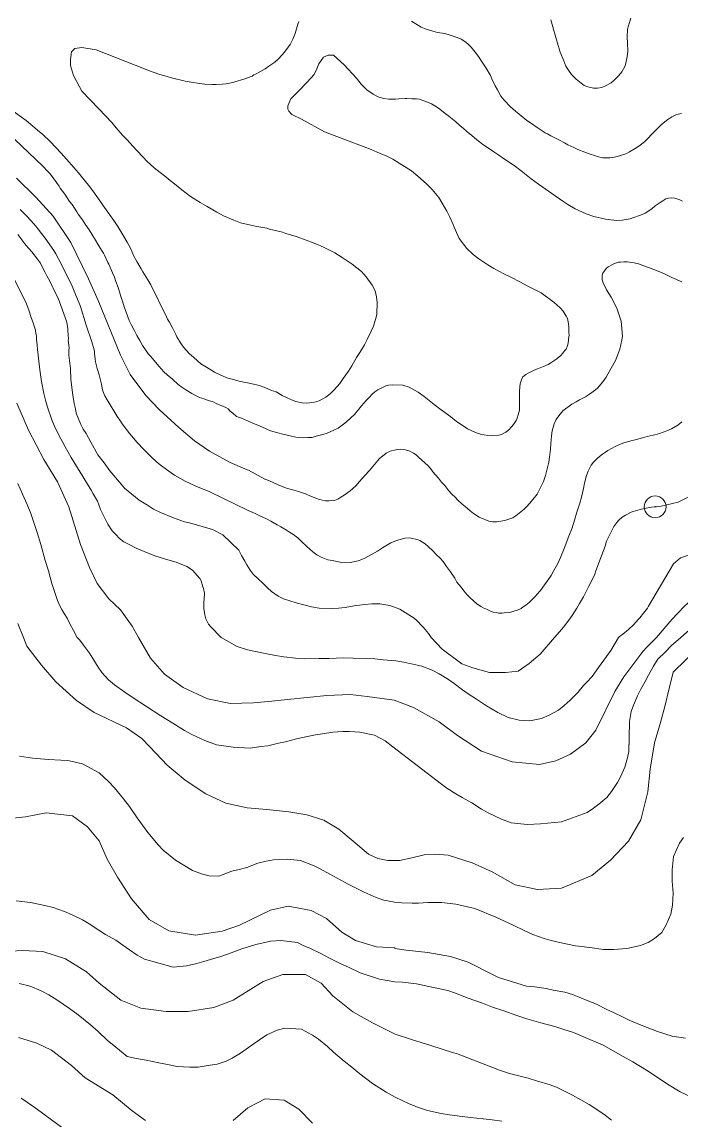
# Model space of a CAD drawing. Header units: metres. Extents: x 548946 to 557077, y 1838800 to 1845419.
# Drawn here: x 553096 to 553519, y 1841690 to 1842395 of the extents above; entities that cross this region are included whole.
import ezdxf

# ---------------------------------------------------------------- set-up
doc = ezdxf.new("R2010")
doc.units = ezdxf.units.M
doc.header["$LTSCALE"] = 28
doc.header["$PDMODE"] = 32
doc.header["$PDSIZE"] = 14
doc.layers.add('1', color=7, linetype='Continuous', lineweight=13)
doc.layers.add('2', color=7, linetype='Continuous', lineweight=13)

msp = doc.modelspace()

# ---------------------------------------------------------------- linework, layer by layer
at = {"layer": '1'}
for p, q in [((553498.1, 1842020.04), (553497.42, 1842018.89)), ((553503.06, 1842000), (553497.24, 1841994.04))]:
    msp.add_line(p, q, dxfattribs=at)
for points in [[(553486.67, 1842397.44), (553485.72, 1842394.77), (553484.61, 1842390.42), (553484.23, 1842385.26), (553484.56, 1842381.6), (553484.75, 1842376.01), (553484.38, 1842372.89), (553483.64, 1842369.61), (553482.95, 1842366.97), (553480.87, 1842363.13), (553479, 1842360.73), (553475.94, 1842357.66), (553473.98, 1842356.01), (553470.75, 1842354.2), (553468.08, 1842353.1), (553465.21, 1842352.62), (553462.66, 1842352.55), (553458.98, 1842353.37), (553456.7, 1842354.23), (553454.72, 1842355.77), (553451.47, 1842358.3), (553448.55, 1842361.26), (553446.66, 1842364.08), (553444.92, 1842366.8), (553443.61, 1842370.09), (553441.38, 1842375.68), (553440.09, 1842379.86), (553438.53, 1842385.16), (553436.53, 1842391.93), (553435.32, 1842396.5)], [(553145.03, 1842339.32), (553134.26, 1842350.56), (553128.93, 1842360.74), (553126.8, 1842367.07), (553126.8, 1842370.93), (553127.51, 1842375.85), (553129.64, 1842377.96), (553134.26, 1842378.66), (553143.48, 1842377.26), (553174.39, 1842364.95), (553175.91, 1842364.4), (553179.93, 1842362.86), (553184.2, 1842361.36), (553188.95, 1842360.16), (553191.76, 1842359.11), (553200.58, 1842357.02), (553204.37, 1842356.35), (553209.7, 1842355.61), (553213.2, 1842355.15), (553217.57, 1842354.94), (553220.37, 1842355.03), (553224.31, 1842355.14), (553226.83, 1842355.46), (553231.21, 1842356.13), (553232.44, 1842356.54), (553238.09, 1842358.27), (553243.58, 1842360.36), (553244.63, 1842361.13), (553245.72, 1842361.65), (553247.05, 1842362.2), (553251.94, 1842364.99), (553254.15, 1842366.67), (553258.04, 1842369.32), (553260.69, 1842371.57), (553264.38, 1842375.74), (553267.98, 1842380.66), (553269.62, 1842383.93), (553271.19, 1842387.7), (553272.87, 1842393.66), (553273.54, 1842395.4)], [(553345.8, 1842395.51), (553352.01, 1842391.82), (553355.25, 1842390.44), (553359.64, 1842389.07), (553362.53, 1842388.41), (553367.35, 1842387.61), (553370.67, 1842386.62), (553375.09, 1842385), (553377.65, 1842383.92), (553380.7, 1842382), (553382.54, 1842380.57), (553384.15, 1842378.86), (553386.72, 1842375.73), (553388.86, 1842372.94), (553390.88, 1842370), (553393.74, 1842365.5), (553396.53, 1842360.62), (553397.42, 1842358.56), (553399.53, 1842353.97), (553400.99, 1842351.47), (553403.15, 1842347.53), (553405.39, 1842344.87), (553409.51, 1842340.53), (553412.55, 1842337.72), (553419.93, 1842331.75), (553422.84, 1842329.94), (553426.63, 1842327.23), (553431.77, 1842323.91), (553433.12, 1842323.31), (553435.32, 1842322.06), (553437.38, 1842320.91), (553440.79, 1842319.17), (553444.06, 1842317.53), (553446.26, 1842316.28), (553450.07, 1842314.45), (553452.66, 1842313.12), (553457.08, 1842311.5), (553459.89, 1842310.45), (553464.02, 1842309.05), (553465.09, 1842308.67), (553468.77, 1842307.86), (553470.56, 1842307.83), (553473.25, 1842307.78), (553475.01, 1842308), (553477.85, 1842308.74), (553479.94, 1842309.38)], [(553331.25, 1842345.55), (553328.13, 1842345.92), (553324.96, 1842346.8), (553323.07, 1842347.59), (553321.16, 1842348.62), (553317.23, 1842351.45), (553315.47, 1842353.28), (553313.56, 1842355.21), (553310.55, 1842358.92), (553302.61, 1842367.6), (553295.7, 1842373.71), (553293.48, 1842373.71), (553292.25, 1842373.71), (553289.29, 1842372.48), (553286.33, 1842368.09), (553285.1, 1842364.92), (553283.37, 1842361.26), (553278.93, 1842356.37), (553273.19, 1842350.55), (553268.3, 1842345.71), (553266.42, 1842341.25), (553266.42, 1842339.2), (553266.99, 1842337.72), (553269.05, 1842335.67), (553275.25, 1842332.7), (553290.09, 1842324.52), (553304.18, 1842319.12), (553315.55, 1842314.85), (553319.97, 1842313.23), (553323.88, 1842311.55), (553330.08, 1842309.01), (553333.91, 1842306.93), (553337.92, 1842304.5), (553345.82, 1842299.49), (553349.82, 1842296.16), (553355.54, 1842291.25), (553359.06, 1842287.61), (553363.41, 1842282.41), (553365.54, 1842278.71), (553368.6, 1842273.61), (553370.19, 1842270.1), (553372.61, 1842265.04), (553373.34, 1842263.35), (553375.54, 1842258), (553376.54, 1842256.09), (553381.31, 1842249.66), (553385.36, 1842245.82), (553389.04, 1842242.96), (553394.75, 1842239.21), (553398.61, 1842236.88), (553405.04, 1842233.48), (553409.24, 1842231.58), (553415.81, 1842228.06), (553420.18, 1842225.79), (553426.61, 1842222.39), (553429.06, 1842221.16), (553435.79, 1842216.38), (553437.48, 1842215.06), (553441.37, 1842211.59), (553443.3, 1842209.41), (553445.22, 1842206.33), (553445.94, 1842204.63), (553446.33, 1842202.51), (553446.63, 1842201.14), (553446.96, 1842199.52), (553446.84, 1842198.49), (553446.92, 1842196.84), (553446.93, 1842195.69), (553447.01, 1842194.04), (553446.89, 1842193), (553446.83, 1842192.57)], [(553278.55, 1842150.36), (553283.51, 1842151.02), (553286.55, 1842151.84), (553290.83, 1842154.23), (553293.53, 1842156.34), (553296.09, 1842158.92), (553299.89, 1842163.05), (553301.98, 1842166.33), (553305.34, 1842170.99), (553307.52, 1842174.37), (553310.52, 1842179.66), (553312.72, 1842182.85), (553315.58, 1842187.74), (553317.28, 1842191.16), (553319.99, 1842196.51), (553321.5, 1842199.91), (553323.13, 1842205.6), (553323.48, 1842207.54), (553323.77, 1842214.98), (553323.44, 1842218.65), (553322.43, 1842222.52), (553320.5, 1842226.1), (553316.83, 1842231.57), (553313.7, 1842234.91), (553307.85, 1842239.56), (553301.27, 1842243.94), (553296.57, 1842246.82), (553289.31, 1842250.54), (553284.32, 1842252.63), (553276.56, 1842255.73), (553271.8, 1842257.47), (553265.12, 1842259.36), (553263.04, 1842260.17), (553254.74, 1842262.16), (553252.88, 1842262.62), (553246.48, 1842263.78), (553242.58, 1842264.67), (553236.05, 1842266.1), (553231.67, 1842267.88), (553225.18, 1842270.65), (553220.84, 1842272.91), (553214.72, 1842276.58), (553210.25, 1842279.11), (553204.01, 1842283.04), (553198.28, 1842287.42), (553194.73, 1842290.24), (553189.72, 1842294.23), (553188.05, 1842295.56), (553181.78, 1842300.54), (553180.32, 1842301.7), (553176.07, 1842305.58), (553173.37, 1842308.41), (553169.48, 1842312.52), (553166.97, 1842315.37), (553163.19, 1842319.4), (553160.37, 1842322.5), (553156.22, 1842327.15), (553153.36, 1842330.62), (553145.03, 1842339.32)], [(553519.76, 1842280.02), (553518.12, 1842280.84), (553514.92, 1842281.97), (553513.09, 1842282.25), (553510.83, 1842281.97), (553509.1, 1842281.49), (553507.22, 1842280.24), (553505.55, 1842279.26), (553502.39, 1842276.95), (553500.07, 1842275.13), (553495.93, 1842272.44), (553492.79, 1842271.02), (553488.03, 1842269.28), (553486.19, 1842268.67), (553481.05, 1842267.89), (553477.5, 1842267.71), (553472.2, 1842268.19), (553470.38, 1842268.47), (553462.88, 1842270.22), (553458.07, 1842271.91), (553451.03, 1842275.12), (553446.21, 1842277.96), (553443.69, 1842279.69), (553437.99, 1842283.44), (553427.47, 1842290.94), (553422.69, 1842294.43), (553416.19, 1842299.49), (553411.66, 1842303), (553405.53, 1842307.09), (553402.02, 1842309.59), (553398.69, 1842311.72), (553397.17, 1842312.68), (553391.71, 1842316.47), (553389.45, 1842318.23), (553386.48, 1842320.54), (553384.32, 1842322.44), (553382.91, 1842323.54), (553381.35, 1842324.75), (553378.92, 1842326.87), (553377.08, 1842328.3), (553374.04, 1842331.11), (553373.02, 1842332.13), (553369.77, 1842334.66), (553367.5, 1842336.42), (553364.11, 1842339.06), (553361.88, 1842340.57), (553358.58, 1842342.46), (553356.12, 1842343.68), (553353.06, 1842344.7), (553350.92, 1842345.46), (553349.1, 1842345.74), (553346.16, 1842345.75), (553342.94, 1842345.99), (553341.79, 1842345.97), (553337.74, 1842345.72), (553335.58, 1842345.58), (553333.43, 1842345.44), (553331.25, 1842345.55)], [(553088.69, 1842338.93), (553098.53, 1842331.73), (553107.08, 1842324.63), (553108.95, 1842322.95), (553114.03, 1842318.09), (553120.82, 1842310.77), (553126.13, 1842305.05), (553127.5, 1842303.31), (553132.1, 1842298.14), (553134.52, 1842295.12), (553138.56, 1842290.39), (553141.19, 1842286.76), (553146.33, 1842279.36), (553147.59, 1842277.47), (553152.04, 1842271.52), (553154.69, 1842267.64), (553157.21, 1842263.86), (553161.08, 1842257.45), (553163.2, 1842253.76), (553165.35, 1842249.82), (553167.52, 1842244.72), (553169.47, 1842241.39), (553172.26, 1842236.51), (553173.37, 1842234.73), (553176.58, 1842229.51), (553178.46, 1842226.42), (553188.63, 1842205.78), (553189.1, 1842204.22), (553190.46, 1842202.29), (553192.62, 1842198.36), (553194.59, 1842194.4), (553195.22, 1842193.05), (553197.57, 1842189.14), (553199.51, 1842186.23), (553203.09, 1842182.37), (553206.06, 1842179.67), (553210.59, 1842175.72), (553214.16, 1842173.57), (553219.28, 1842170.35), (553222.6, 1842168.74), (553227.21, 1842166.61), (553230.63, 1842165.77), (553235.82, 1842164.37), (553239.41, 1842163.73), (553242.73, 1842162.97), (553248.09, 1842161.78), (553251.65, 1842160.48), (553255.95, 1842158.6), (553258.92, 1842157.61), (553262.7, 1842155.28), (553265.2, 1842154.15), (553268.89, 1842152.58), (553271.48, 1842151.54), (553275.67, 1842150.6), (553278.55, 1842150.36)], [(553479.94, 1842309.38), (553483.51, 1842310.47), (553485.79, 1842311.65), (553489.48, 1842313.77), (553491.7, 1842315.45), (553495.44, 1842318.22), (553497.7, 1842320.55), (553499.96, 1842322.87), (553502.11, 1842325.06), (553506.31, 1842329.29), (553510.38, 1842332.48), (553512.99, 1842334.08), (553515.99, 1842335.61), (553519.09, 1842336.38)], [(553144.47, 1842252.44), (553143, 1842254.93), (553140.6, 1842258.85), (553138.85, 1842261.57), (553136.34, 1842265.34), (553134.59, 1842268.06), (553131.83, 1842271.8), (553131.02, 1842273.1), (553127.88, 1842277.81), (553126.34, 1842279.92), (553124.77, 1842282.28), (553123.34, 1842284.52), (553120.29, 1842288.48), (553119.63, 1842289.68), (553116.23, 1842294.36), (553113.78, 1842297.63), (553112.47, 1842298.87), (553108.92, 1842302.77), (553091.21, 1842319.6)], [(553092.25, 1842294.8), (553104.73, 1842282.71), (553115.82, 1842270.34), (553127.02, 1842253.45), (553138.54, 1842230.25), (553144.62, 1842216.29), (553159.01, 1842181.23), (553165.18, 1842168.83), (553175.36, 1842155.33), (553183.86, 1842146.43), (553196.54, 1842134.88), (553206.58, 1842126.16), (553216.24, 1842119.59), (553229.49, 1842112.25), (553240.24, 1842107.62), (553241.26, 1842107.34), (553251.71, 1842101.65), (553254.24, 1842100.82), (553257.91, 1842099.1), (553260.22, 1842097.99), (553263.85, 1842096.53), (553266.27, 1842095.55), (553270.23, 1842094.52), (553273.26, 1842093.75), (553277.68, 1842092.13), (553280.52, 1842090.83), (553284.4, 1842089.4), (553286.68, 1842088.53), (553290.61, 1842087.75), (553292.91, 1842087.78), (553296.46, 1842087.97), (553298.52, 1842088.87), (553300.54, 1842090.01), (553302.68, 1842091.3), (553306.42, 1842094.07), (553310.1, 1842097.34), (553312.44, 1842100.06), (553316.13, 1842104.22), (553318.72, 1842106.98), (553320.92, 1842109.8), (553324.15, 1842113.66), (553325.17, 1842114.68), (553329.57, 1842118.29), (553332.21, 1842119.65), (553335.8, 1842120.48), (553336.81, 1842120.6), (553338.57, 1842120.83), (553340.9, 1842120.61), (553342.72, 1842120.32), (553344.86, 1842119.57), (553347.2, 1842118.2), (553348.87, 1842117.13), (553350.59, 1842115.56), (553354.19, 1842112.31), (553356.66, 1842109.94), (553358.63, 1842107.5), (553359.54, 1842106.34), (553363.12, 1842102.19), (553365.09, 1842099.76), (553367.16, 1842097.46), (553369.76, 1842094.08), (553371.52, 1842092.26), (553373.99, 1842089.89), (553375.46, 1842088.29), (553378.21, 1842085.69), (553380.34, 1842084.04), (553383.48, 1842081.37), (553385.74, 1842079.61), (553389.36, 1842077.26), (553395.55, 1842074.71), (553398.05, 1842074.13), (553400.6, 1842074.19), (553405.85, 1842075.11), (553407.07, 1842075.52), (553410.86, 1842076.88), (553412.89, 1842078.03), (553416.01, 1842080.59), (553418.09, 1842082.39), (553420.02, 1842084.29), (553422.94, 1842087.46), (553426.46, 1842091.99), (553428.13, 1842095.01), (553430.69, 1842100.05), (553431.86, 1842103.9), (553433.25, 1842109.18), (553433.98, 1842112.47), (553434.47, 1842115.72), (553435.1, 1842120.91), (553435.3, 1842124.38), (553435.82, 1842129.43), (553436.2, 1842132.54)], [(553263.75, 1842024.88), (553260.23, 1842026.48), (553256.02, 1842029.53), (553253.44, 1842031.76), (553250.09, 1842035.04), (553247.62, 1842037.42), (553244.28, 1842040.7), (553242.31, 1842043.14), (553240.08, 1842046.69), (553238.76, 1842049.08), (553236.78, 1842052.66), (553234.94, 1842056.13), (553224.77, 1842065.94), (553217.97, 1842069.21), (553203.24, 1842073.62), (553200.11, 1842074.28), (553192.97, 1842076.76), (553184.71, 1842080.14), (553180.13, 1842082.41), (553176.27, 1842085.02), (553171.08, 1842088.23), (553161.57, 1842095.78), (553158.33, 1842099.73), (553152.17, 1842106.9), (553148.53, 1842112.08), (553144.38, 1842117.19), (553139.9, 1842125.32), (553136.98, 1842130.83), (553135.13, 1842133.67), (553133.5, 1842136.78), (553130.64, 1842144.08), (553130.07, 1842146.81), (553129.17, 1842150.26), (553128.31, 1842155.5), (553127.16, 1842165.53), (553126.86, 1842172.61), (553125.89, 1842181.14), (553125.76, 1842184.43), (553126.09, 1842185.99), (553125.3, 1842190.73), (553125.68, 1842191.79), (553125.11, 1842196.8), (553125.22, 1842198.09), (553124.48, 1842202.32), (553120.71, 1842213.07), (553118.91, 1842217.69), (553117.62, 1842220.09), (553113.58, 1842228.77), (553111.67, 1842232.11), (553110.66, 1842234.28), (553109.03, 1842237.4), (553107.68, 1842240.29), (553105.61, 1842242.85), (553102.03, 1842247.52), (553098.22, 1842251.91), (553093.13, 1842258.7)], [(553413.01, 1842139.21), (553411.29, 1842136.7), (553410.08, 1842135.14), (553408.03, 1842133.1), (553406.4, 1842131.87), (553403.65, 1842130.38), (553401.81, 1842129.77), (553397.9, 1842129.4), (553394.93, 1842129.67), (553390.1, 1842130.47), (553386.9, 1842131.6), (553381.74, 1842134.02), (553380.22, 1842134.98), (553374.65, 1842138.62), (553371.08, 1842141.62), (553364.89, 1842146.21), (553360.39, 1842149.48), (553354, 1842154.68), (553350.07, 1842157.51), (553344.42, 1842160.76), (553340.32, 1842161.91), (553333.52, 1842162.2), (553331, 1842161.89), (553329.38, 1842161.56), (553324.21, 1842159), (553322.33, 1842157.74), (553320.62, 1842156.12), (553318.71, 1842153.97), (553316.78, 1842152.06), (553313.75, 1842148.75), (553312.1, 1842146.63), (553309.21, 1842143.2), (553307.17, 1842141.16), (553304.18, 1842138.48), (553302.22, 1842136.83), (553298.7, 1842134.35), (553296.06, 1842133), (553291.69, 1842131.17), (553288.99, 1842130.32), (553284.66, 1842129.14), (553282.07, 1842128.44), (553279.27, 1842128.34), (553276.37, 1842128.1), (553271.57, 1842128.65), (553268.04, 1842129.36), (553263.18, 1842130.41), (553260, 1842131.29), (553255.23, 1842132.74), (553250.1, 1842134.9), (553247.12, 1842136.32), (553245.51, 1842136.88), (553240.64, 1842139.08), (553236.73, 1842140.76), (553233.52, 1842141.89), (553231.08, 1842144.01), (553229.39, 1842145.33), (553228.19, 1842146.72), (553226.56, 1842147.53), (553224, 1842148.62), (553223.04, 1842149.14), (553220.47, 1842150.22), (553218.98, 1842150.93), (553217.77, 1842151.41), (553216.06, 1842151.84), (553214.17, 1842152.62), (553212.71, 1842153.08), (553209.65, 1842154.1), (553208.55, 1842154.73), (553204.74, 1842156.55), (553200.99, 1842159.02), (553198.36, 1842160.6), (553195.96, 1842162.47), (553192.36, 1842165.73), (553188.93, 1842168.62), (553186.78, 1842170.52), (553183.79, 1842173.97), (553182.59, 1842175.36), (553178.38, 1842180.45), (553177.04, 1842181.94), (553173.16, 1842187.46), (553171.35, 1842190.68), (553169.44, 1842193.76), (553167.91, 1842196.76), (553165.87, 1842200.85), (553164.66, 1842203.38), (553162.71, 1842208.75), (553162.19, 1842209.83), (553161.37, 1842212.29), (553160.28, 1842215.85), (553159.47, 1842218.3), (553158.38, 1842221.87), (553157.53, 1842224.57), (553156.02, 1842228.47), (553155.17, 1842231.17), (553153.93, 1842233.96), (553151.45, 1842239.52), (553150.93, 1842240.6), (553148.79, 1842245.44), (553148.13, 1842246.64), (553146.73, 1842248.63), (553144.47, 1842252.44)], [(553472.98, 1842170.9), (553474.06, 1842172.78), (553476.87, 1842177.86), (553478.87, 1842183.34), (553479.55, 1842185.09), (553480.97, 1842191.01), (553481.3, 1842193.48), (553480.5, 1842202.96), (553477.98, 1842210.81), (553476.25, 1842214.43), (553474.1, 1842218.37), (553471.07, 1842223.23), (553468.99, 1842227.56), (553468.35, 1842229.65), (553468.36, 1842232.59), (553468.6, 1842233.77), (553470.91, 1842236.74), (553472.04, 1842237.91), (553474.57, 1842239.12), (553476.23, 1842240.09), (553478.68, 1842240.91), (553480.08, 1842240.96), (553482.09, 1842241.21), (553484.28, 1842241.1), (553485.71, 1842240.9), (553488.82, 1842240.52), (553491.6, 1842239.72), (553494.28, 1842238.78), (553498.69, 1842237.16), (553501.5, 1842236.11), (553506.35, 1842234.16), (553509.58, 1842232.78), (553512.99, 1842231.03), (553519.47, 1842228.27)], [(553098.63, 1842214.17), (553096.05, 1842219.56), (553090.78, 1842230.06)], [(553223.7, 1842000), (553216.87, 1842006.94), (553215.61, 1842008.46), (553213.78, 1842011.98), (553213.07, 1842014.57), (553212.57, 1842018.6), (553212.6, 1842022.43), (553212.68, 1842024.87), (553212.88, 1842028.34), (553212.25, 1842031.33), (553211.84, 1842032.55), (553210.72, 1842036.37), (553209.89, 1842037.93), (553205.28, 1842043.1), (553201.53, 1842045.56), (553194.8, 1842048.3), (553189.49, 1842049.93), (553181.79, 1842052.29), (553176.84, 1842054.09), (553169.15, 1842057.34), (553164.64, 1842059.72), (553161.23, 1842061.46), (553158.29, 1842063.52), (553155.93, 1842066.03), (553153.72, 1842068.44), (553150.89, 1842072.68), (553149.36, 1842075.68), (553147.46, 1842079.66), (553146.25, 1842082.19), (553144.91, 1842085.72), (553144.19, 1842087.42), (553141.43, 1842092.21), (553140.21, 1842094.52), (553134.83, 1842103.4), (553127.28, 1842115.62), (553123.41, 1842122.3), (553119.23, 1842130.19), (553116.67, 1842135.55), (553114.97, 1842139.68), (553112.12, 1842147.84), (553110.83, 1842152.35), (553109.77, 1842156.56), (553108.37, 1842164.2), (553107.23, 1842171.7), (553106.36, 1842179.33), (553105.63, 1842184.94), (553105.44, 1842187.82), (553105, 1842191.46), (553105.07, 1842193.58), (553104.73, 1842195.18), (553104.49, 1842197.15), (553103.71, 1842199.21), (553102.84, 1842202.06), (553101.86, 1842204.7), (553100.12, 1842210.09), (553098.63, 1842214.17)], [(553446.83, 1842192.57), (553446.68, 1842191.57), (553446.7, 1842190.42), (553446.23, 1842188.07), (553445.74, 1842186.86), (553445.06, 1842185.11), (553444.29, 1842184.12), (553442.86, 1842182.28), (553441.62, 1842180.98), (553439.44, 1842179.04), (553437.77, 1842178.07), (553435.2, 1842176.21), (553433.53, 1842175.24), (553430.5, 1842173.97), (553428.44, 1842173.07), (553426.13, 1842172.14), (553423.82, 1842171.21), (553420.82, 1842169.69), (553419.15, 1842168.71), (553417.3, 1842167.2), (553416.51, 1842165.32), (553415.68, 1842162.79), (553415.4, 1842160.96), (553415.24, 1842158.14), (553415.26, 1842154.95), (553415.27, 1842151.76), (553415.23, 1842149.07), (553415.1, 1842145.99), (553414.79, 1842144.42), (553414.33, 1842142.95), (553413.72, 1842140.71), (553413.01, 1842139.21)], [(553436.2, 1842132.54), (553437.42, 1842137.03), (553438.72, 1842139.88), (553440.34, 1842142.25), (553443.01, 1842145.4), (553448.72, 1842149.81), (553451.47, 1842151.31), (553453.75, 1842152.49), (553457.47, 1842154.36), (553460.19, 1842156.1), (553464.04, 1842159.01), (553465.2, 1842159.92), (553468.64, 1842164.06), (553470.81, 1842167.14), (553472.98, 1842170.9)], [(553092.38, 1842150.41), (553099.89, 1842132.98), (553109.75, 1842114.13), (553118.45, 1842099.94), (553125.93, 1842083.93), (553133.41, 1842059.76), (553139.07, 1842044.98), (553144.1, 1842034.66), (553151.41, 1842024.85), (553158.94, 1842017.65), (553166.45, 1842007.22), (553170.64, 1842000)], [(553131.16, 1842000), (553128.77, 1842004.41), (553126.49, 1842008.84), (553124.73, 1842012.35), (553122.87, 1842015.3), (553121.42, 1842017.85), (553120.1, 1842020.38), (553118.66, 1842023.65), (553114.99, 1842034.59), (553112.75, 1842042.67), (553110.73, 1842049.46), (553107.89, 1842059.72), (553105.52, 1842067.48), (553103.01, 1842075.15), (553101.41, 1842079.56), (553099, 1842085.41), (553096.13, 1842092.03), (553093.08, 1842098.74)], [(553525.18, 1842090.96), (553517.03, 1842086.92), (553506.08, 1842084.34), (553503.06, 1842083.96), (553502.27, 1842083.86)], [(553502.27, 1842083.86), (553500.04, 1842083.58), (553495.41, 1842082.87), (553492.56, 1842082.13), (553488.24, 1842080.95), (553486.91, 1842080.4), (553483.18, 1842078.53), (553481.19, 1842077.13), (553478.86, 1842075.31)], [(553478.86, 1842075.31), (553477.65, 1842073.75), (553475.67, 1842071.21), (553474.45, 1842068.76), (553472.51, 1842064.81), (553471.1, 1842061.82), (553470.11, 1842058.51), (553467.93, 1842052.49), (553464.17, 1842042.7), (553463.53, 1842040.7), (553461.22, 1842035.69), (553459.78, 1842032.95), (553457.62, 1842028.72), (553456.18, 1842025.99), (553453.77, 1842021.73), (553451.97, 1842018.82), (553448.98, 1842014.11), (553446.81, 1842011.03), (553443.41, 1842006.64), (553440.84, 1842003.64), (553437.7, 1842000)], [(553523.65, 1842052.89), (553518.61, 1842051.21), (553514.13, 1842047.29), (553498.1, 1842020.04)], [(553358.54, 1842000), (553356.7, 1842002.55), (553353.54, 1842006.37), (553352.66, 1842007.28), (553349.28, 1842010.82), (553347.55, 1842012.39), (553338.26, 1842018.25), (553335.98, 1842019.11), (553331.85, 1842020.51), (553325.6, 1842021.51), (553320.47, 1842021.64), (553315.8, 1842021.18), (553309.02, 1842020.33), (553303.15, 1842019.21), (553298.99, 1842018.82), (553294.43, 1842018.5), (553286.48, 1842018.79), (553281.65, 1842019.59), (553271.88, 1842022.19), (553267.63, 1842023.45), (553263.75, 1842024.88)], [(553503.06, 1842000), (553512.91, 1842011.63), (553520.82, 1842019.91), (553526.1, 1842024.69), (553530.5, 1842026.43), (553540.61, 1842026.43), (553557.81, 1842021.52), (553584.58, 1842013.81), (553595.57, 1842010.33), (553632.49, 1842000)], [(553497.42, 1842018.89), (553494.78, 1842015.5), (553492.47, 1842012.53), (553491.56, 1842011.65), (553488.31, 1842008.05), (553485.1, 1842005.09), (553481.5, 1842002.22), (553479.18, 1842000.39), (553478.69, 1842000)], [(553518.75, 1842000), (553526.1, 1842006.41), (553533.58, 1842012.94), (553537.53, 1842013.38), (553550.28, 1842010.33), (553575.35, 1842002.93), (553584.85, 1842000)], [(553502.57, 1841983.83), (553501.15, 1841981.64), (553498.03, 1841975.71), (553495.86, 1841971.83), (553492.94, 1841966.43), (553490.91, 1841962.44), (553488.3, 1841956.56), (553486.93, 1841952.51), (553485.81, 1841946.14), (553485.54, 1841935.58), (553485.34, 1841926.84), (553484.62, 1841922.73), (553482.81, 1841916.68), (553480.32, 1841910.94), (553478.04, 1841906.92), (553474.26, 1841901.04), (553471.29, 1841897.33), (553466.17, 1841893), (553462.8, 1841890.54), (553458.57, 1841887.61), (553442.06, 1841881.63), (553428.67, 1841880.41), (553420.28, 1841879.88), (553409.74, 1841881.06), (553403.64, 1841883.38), (553395.53, 1841887.3), (553390.82, 1841889.9), (553384.54, 1841893.76), (553378.44, 1841897.25), (553374.27, 1841899.65), (553368.54, 1841903.31), (553365.14, 1841905.8), (553333.82, 1841929.77), (553328.9, 1841933.6), (553322.18, 1841937.2), (553312.65, 1841939.28), (553305.8, 1841939.73), (553301.76, 1841939.62), (553295.41, 1841939.22), (553288.75, 1841938.13), (553284.12, 1841937.55), (553276.87, 1841935.99), (553272.05, 1841934.86), (553264.97, 1841932.94), (553260.37, 1841932.1), (553253.52, 1841930.46), (553249.15, 1841929.92), (553242.21, 1841929.05), (553231.43, 1841929.53), (553220.64, 1841931.19), (553213.14, 1841933.78), (553204.81, 1841937.7), (553200.16, 1841940.39), (553192.54, 1841944.93), (553184.89, 1841949.72), (553175.64, 1841955.75), (553166.4, 1841961.78), (553161.83, 1841964.87), (553155.24, 1841969.53), (553151.3, 1841972.83), (553147.06, 1841977.53), (553144.66, 1841981.01), (553141.24, 1841986.47), (553139.1, 1841989.99), (553135.34, 1841995), (553132.83, 1841998.35), (553131.16, 1842000)], [(553497.24, 1841994.04), (553494.35, 1841991.09), (553482.19, 1841974.84), (553476.48, 1841965.37), (553464.26, 1841940.57), (553457.76, 1841932.45), (553448.01, 1841925.02), (553438.61, 1841920.81), (553427.94, 1841918.56), (553410.49, 1841920.15), (553390.69, 1841927.11), (553375.48, 1841937.06), (553363.57, 1841945.95), (553347.05, 1841955.04), (553334.73, 1841959.73), (553317.32, 1841962.06), (553306.43, 1841963.31), (553291.47, 1841962.69), (553266.22, 1841960.27), (553256.13, 1841959.02), (553244.33, 1841957.97), (553229.6, 1841957.63), (553214.76, 1841960.64), (553199.32, 1841967.86), (553187.35, 1841976.51), (553178.31, 1841986.77), (553170.64, 1842000)], [(553478.69, 1842000), (553473.79, 1841991.6), (553471.03, 1841987.72), (553465.97, 1841980.77), (553461.9, 1841974.96), (553458.2, 1841971.05), (553456.33, 1841969.21), (553452.58, 1841964.74), (553447.63, 1841959.73), (553443.76, 1841956.43), (553440.22, 1841953.38), (553434.22, 1841950.15), (553429.38, 1841948.1), (553421.87, 1841946.51), (553415.02, 1841946.97), (553407.9, 1841948.56), (553401.21, 1841951.9), (553394.03, 1841956.1), (553387.61, 1841960.4), (553382.21, 1841963.9), (553378.62, 1841966.46), (553373.3, 1841970.37), (553369.57, 1841973.04), (553363.62, 1841976.74), (553359.15, 1841979.05), (553352.56, 1841981.63), (553340.87, 1841984.22), (553335.68, 1841985), (553327.63, 1841985.7), (553322.21, 1841986.2), (553316.68, 1841986.55), (553308.28, 1841986.81), (553302.27, 1841986.84), (553292.77, 1841986.57), (553286.5, 1841986.57), (553277.14, 1841986.19), (553271.46, 1841986.65), (553263.78, 1841987.52), (553258.44, 1841988.43), (553250.8, 1841989.95), (553240.6, 1841992.03), (553233.92, 1841994.12), (553223.7, 1842000)], [(553358.54, 1842000), (553365.6, 1841992.41), (553378.19, 1841983.06), (553385.14, 1841980.47), (553395.82, 1841977.45), (553406.28, 1841977.45), (553414.36, 1841978.39), (553421.39, 1841983.21), (553428.37, 1841989.34), (553437.7, 1842000)], [(553518.75, 1842000), (553512.58, 1841994.55), (553508.7, 1841990.58), (553504.04, 1841986.1), (553502.57, 1841983.83)], [(553094.18, 1841923.89), (553102.59, 1841922.46), (553112.74, 1841921.77), (553120.76, 1841921.33), (553125.23, 1841921.11), (553134.51, 1841919), (553145.3, 1841913.16), (553151.21, 1841907.63), (553155.13, 1841903.42), (553160.84, 1841896.42), (553164.71, 1841891.55), (553169.79, 1841884.34), (553176.59, 1841874.87), (553183.09, 1841866.8), (553186.37, 1841863.55), (553194.36, 1841857.1), (553205.24, 1841850.49), (553211.69, 1841848.03), (553215.85, 1841847.11), (553222.05, 1841846.71), (553230.44, 1841850), (553235.26, 1841851.05), (553240.06, 1841852.36), (553247.17, 1841855.09), (553252.49, 1841856.46), (553257.34, 1841857.25), (553265.99, 1841857.81), (553274.67, 1841856.95), (553283.38, 1841853.49), (553287.11, 1841851.43), (553293.33, 1841848.08), (553305.23, 1841841.59), (553315.42, 1841836.47), (553323.21, 1841833.03), (553328.07, 1841831.49), (553334.86, 1841830.02), (553339.71, 1841829.65), (553346.37, 1841829.47), (553350.39, 1841829.52), (553356.33, 1841829.92), (553365.04, 1841829.97), (553374.4, 1841828.79), (553386.42, 1841825.95), (553399.89, 1841820.54), (553410.59, 1841815.47), (553418.56, 1841811.67), (553423.75, 1841809.38), (553431.06, 1841806.8), (553435.62, 1841805.49), (553441.9, 1841803.97), (553451.21, 1841802.13), (553460.32, 1841800.92), (553469.02, 1841799.8), (553475.79, 1841799.76), (553484.18, 1841800.3), (553492.81, 1841802.29), (553497.81, 1841804.14), (553501.95, 1841806.68), (553506.58, 1841810.7), (553509.3, 1841815.55), (553512.3, 1841822.51), (553513.51, 1841828.11), (553513.83, 1841835.82), (553513.24, 1841843.56), (553513.21, 1841850.84), (553514.08, 1841859.51), (553517.97, 1841867.88), (553520.43, 1841871.53)], [(553521.73, 1841742.79), (553513.25, 1841744.2), (553503.69, 1841747.17), (553493.24, 1841751.1), (553485.6, 1841754.42), (553481.74, 1841756.33), (553475.44, 1841759.28), (553471.18, 1841761.28), (553464.56, 1841764.71), (553459.8, 1841766.66), (553453.4, 1841769.21), (553449.32, 1841770.84), (553444.21, 1841772.36), (553436.79, 1841773.62), (553432.25, 1841774.68), (553424.86, 1841775.69), (553419.72, 1841776.29), (553401.72, 1841781.66), (553397.8, 1841783.76), (553382.14, 1841791.53), (553370.8, 1841795.21), (553356.41, 1841797.84), (553342.33, 1841799.27), (553335.13, 1841800.36), (553335.13, 1841800.86), (553323.38, 1841801.47), (553309.84, 1841805.53), (553301.08, 1841810.91), (553291.3, 1841819.67), (553281.41, 1841824.79), (553266.59, 1841827.54), (553255.36, 1841824.87), (553235.32, 1841815.26), (553224.34, 1841811.45), (553207.14, 1841808.89), (553190.11, 1841811.79), (553177.51, 1841819.07), (553166.08, 1841832.18), (553157.01, 1841846.2), (553150.55, 1841857.66), (553145.24, 1841869.37), (553137.76, 1841878.38), (553128.29, 1841885.49), (553111.23, 1841887.48), (553097.92, 1841884.84), (553081.92, 1841883.19)], [(553091.95, 1841830.86), (553101.21, 1841829.93), (553110.34, 1841827.93), (553115.71, 1841826.77), (553123.11, 1841824.04), (553128.06, 1841822.05), (553134.6, 1841818.81), (553138.85, 1841816.21), (553145.12, 1841812.03), (553149.36, 1841809.42), (553155.97, 1841805.67), (553160.42, 1841802.44), (553164.7, 1841799.58), (553169.7, 1841796.15), (553174.35, 1841793.47), (553192.75, 1841788.36), (553201.48, 1841789.32), (553208.08, 1841790.83), (553212.51, 1841791.97), (553218.93, 1841793.85), (553222.85, 1841794.93), (553228.36, 1841796.84), (553236.84, 1841800.11), (553245.9, 1841802.93), (553255.29, 1841805), (553262, 1841805.48), (553272.68, 1841804.19), (553276.39, 1841802.39), (553280.9, 1841800.41), (553288.03, 1841797.03), (553292.74, 1841794.43), (553300.05, 1841790.68), (553305.38, 1841788.28), (553312.8, 1841784.68), (553325.22, 1841780.58), (553335.15, 1841778.94), (553340.12, 1841778.71), (553349.08, 1841777.62), (553359.99, 1841775.44), (553369.07, 1841773.32), (553374.06, 1841771.65), (553382.22, 1841768.39), (553391.41, 1841765.24), (553397.81, 1841762.69), (553404.54, 1841760.58), (553414.02, 1841757.2), (553419.96, 1841755.25), (553428.83, 1841752.59), (553437.8, 1841750.32), (553443.73, 1841748.37), (553449.93, 1841746.46), (553455.92, 1841743.99), (553468.91, 1841738.27), (553481.66, 1841731.09), (553488.03, 1841727.63), (553496.81, 1841722.23), (553502.29, 1841718.54), (553510.28, 1841713.31), (553518.24, 1841708.33), (553531.26, 1841702.35)], [(553080.86, 1841798.23), (553096.05, 1841799.14), (553109.21, 1841798.4), (553123.71, 1841793.79), (553137.08, 1841785.43), (553145.27, 1841778.18), (553159.17, 1841767.29), (553172.05, 1841762.12), (553188.23, 1841759.9), (553202.47, 1841759.93), (553219.02, 1841762.54), (553231.45, 1841767.29), (553241.03, 1841773.15), (553250.58, 1841779.26), (553263.29, 1841783.78), (553277.68, 1841783.7), (553287.75, 1841778.21), (553295.4, 1841769.99), (553308.08, 1841759.61), (553320.77, 1841752.67), (553335.26, 1841745.29), (553345.82, 1841742.05), (553358.24, 1841738.14), (553372.86, 1841733.42), (553374.66, 1841732.88), (553402.25, 1841722.35), (553408.73, 1841720.2), (553413.95, 1841718.82), (553420.78, 1841717.1), (553426.03, 1841715.47), (553434.91, 1841712.81), (553438.84, 1841711.29), (553449.29, 1841706.2), (553459.96, 1841700.22), (553469.23, 1841693.96), (553474.2, 1841690.21)], [(553093.57, 1841743.3), (553105.26, 1841739.54), (553114.7, 1841735.02), (553127.44, 1841725.3), (553136.22, 1841717.33), (553154.14, 1841706.5), (553166.56, 1841696.09), (553175.01, 1841690.04)], [(553095.22, 1841704.4), (553103.26, 1841698.65), (553108.91, 1841694.59), (553114.71, 1841690.42), (553124.32, 1841683.42)], [(553231.36, 1841689.95), (553240.69, 1841698.11), (553251.83, 1841703.89), (553264.12, 1841702.92), (553273.56, 1841697.23), (553282.2, 1841688.22)]]:
    msp.add_lwpolyline(points, dxfattribs=at)
msp.add_point((553502.27, 1842083.86), dxfattribs=at)
at = {"layer": '2'}
for points in [[(553341.63, 1842063.75), (553336.19, 1842062.3), (553332.55, 1842060.82), (553327.33, 1842057.61), (553324.03, 1842055.41), (553315.92, 1842050.82), (553313.97, 1842050.07), (553311.66, 1842049.14), (553306.42, 1842048.23), (553299.89, 1842048.3), (553295.04, 1842049.36), (553292.04, 1842049.87), (553287.87, 1842051.52), (553285.14, 1842052.97), (553282.59, 1842054.95), (553278.71, 1842058.42), (553274.97, 1842061.78), (553272.78, 1842063.94), (553269.67, 1842066.35), (553267.61, 1842067.5), (553265.52, 1842068.9), (553261.93, 1842071.01), (553259.59, 1842072.37), (553255.47, 1842074.67), (553252.74, 1842076.11), (553248.4, 1842078.12), (553245.53, 1842079.68), (553241.08, 1842081.55), (553216.35, 1842093.45), (553207.46, 1842097.15), (553200.43, 1842100.43), (553193.59, 1842104.25), (553191.51, 1842105.61), (553188.51, 1842107.72), (553184.5, 1842110.84), (553181.96, 1842112.95), (553178.98, 1842115.65), (553177.63, 1842116.99), (553174.03, 1842120.66), (553169.78, 1842125.16), (553167.35, 1842127.91), (553165.09, 1842130.64), (553160.05, 1842137.23), (553158.9, 1842138.84), (553156.63, 1842142.23), (553150.34, 1842152.58), (553149.04, 1842155.02), (553148.27, 1842156.65), (553147.84, 1842157.64), (553147.42, 1842158.97), (553146.71, 1842162.55), (553145.22, 1842168.54), (553144.06, 1842172.55), (553143.04, 1842177), (553142.71, 1842178.57), (553142.27, 1842182.18), (553142.21, 1842183.59), (553142.04, 1842184.52), (553140.53, 1842189.71), (553136.89, 1842200.53), (553133.38, 1842212.4), (553131.07, 1842218.27), (553129.33, 1842222.38), (553127.45, 1842226.55), (553119.41, 1842242.67), (553117.53, 1842246.18), (553116.16, 1842248.31), (553110.64, 1842256.22), (553108.34, 1842259.35), (553105.47, 1842263.03), (553103.3, 1842265.6), (553099.18, 1842270.12), (553096.35, 1842272.98), (553094.51, 1842274.74)], [(553519.49, 1842138.37), (553516.94, 1842136.27), (553512.78, 1842133.83), (553509.75, 1842132.55), (553505.1, 1842130.95), (553502.14, 1842130.07), (553501.04, 1842129.82)], [(553501.04, 1842129.82), (553497.17, 1842128.94), (553494.22, 1842128.06), (553488.64, 1842126.72), (553486.66, 1842126.22), (553481.62, 1842124.69), (553476.53, 1842122.52), (553471.86, 1842120.02), (553470.33, 1842118.94), (553468.45, 1842117.68), (553465.43, 1842115.26), (553462.59, 1842112.48), (553461.3, 1842110.53), (553459.34, 1842106.83), (553458.28, 1842104.02), (553456.87, 1842098.99), (553456.27, 1842095.6), (553454.92, 1842090.06), (553454, 1842086.24), (553451.88, 1842079.72), (553450.81, 1842076.01), (553448.8, 1842069.63), (553446.82, 1842065.04), (553443.85, 1842057.14), (553441.53, 1842051.23), (553439.81, 1842047.56), (553437.33, 1842042.91), (553435.41, 1842039.86), (553434.57, 1842038.48), (553431.33, 1842033.73), (553428.58, 1842030.2), (553426.35, 1842027.62), (553425.69, 1842026.77), (553423.21, 1842024.16), (553421.49, 1842022.54), (553419.17, 1842020.72), (553417.64, 1842019.63), (553416.23, 1842018.69), (553413.81, 1842017.62), (553412.22, 1842017.04), (553409.63, 1842016.33), (553407.87, 1842016.11), (553405.35, 1842015.79), (553404.1, 1842015.64), (553401.8, 1842015.6), (553400.73, 1842015.98), (553398.27, 1842016.31), (553396.52, 1842016.99), (553393.96, 1842018.07), (553391.93, 1842018.97), (553390.3, 1842019.78), (553387.61, 1842021.87), (553385.77, 1842023.3), (553383.3, 1842025.67), (553381.68, 1842027.39), (553379.44, 1842030.04), (553377.75, 1842032.26), (553375.05, 1842035.5), (553373.59, 1842037.99), (553370.9, 1842042.13), (553368.42, 1842045.65), (553366.11, 1842048.81), (553364.17, 1842050.99), (553361.99, 1842053.14), (553359.63, 1842055.66), (553356.59, 1842058.47), (553354.61, 1842060.01), (553351.28, 1842062.14), (553350.07, 1842062.63), (553344.79, 1842064.01), (553341.63, 1842063.75)], [(553093.06, 1842009.04), (553096.63, 1842000)], [(553511.22, 1841967.25), (553508.4, 1841955.7), (553505.65, 1841945.53), (553501.82, 1841932.41), (553499.11, 1841915.55), (553497.57, 1841900.92), (553493.04, 1841882.98), (553485.22, 1841869.24), (553473.54, 1841857.02), (553461.59, 1841847.23), (553442.06, 1841839.07), (553426.81, 1841838.26), (553412.39, 1841841.24), (553397.72, 1841849.48), (553384.72, 1841855.46), (553369.28, 1841860.3), (553361.08, 1841861.02), (553354.08, 1841860.54), (553346.12, 1841858.6), (553338.16, 1841856.91), (553330.68, 1841856.91), (553324.16, 1841858.12), (553318.13, 1841861.02), (553308.33, 1841869.23), (553299.18, 1841877.02), (553289.6, 1841882.82), (553278.73, 1841886.15), (553266.99, 1841888.08), (553252.97, 1841889.5), (553240.29, 1841890.55), (553226.62, 1841893.57), (553213.76, 1841899.65), (553200.48, 1841908.41), (553189.05, 1841918.02), (553182, 1841925.53), (553172.65, 1841935.11), (553162.81, 1841942.05), (553142.03, 1841951.91), (553130.82, 1841959.48), (553117.43, 1841971.59), (553108.22, 1841982.22), (553098.84, 1841994.39), (553096.63, 1842000)], [(553529.91, 1841993.3), (553513.76, 1841977.64), (553511.22, 1841967.26)], [(553131.91, 1841757.73), (553126.3, 1841761.86), (553118.15, 1841767.51), (553112.92, 1841770.64), (553108.02, 1841773.3), (553100.99, 1841776.21), (553093.87, 1841777.8)], [(553403.79, 1841689.48), (553397.71, 1841690.37), (553391.91, 1841691.04), (553383.75, 1841691.96), (553378.35, 1841692.53), (553370.3, 1841693.6), (553364.88, 1841694.43), (553356.2, 1841696.47), (553350.41, 1841698.3), (553344.41, 1841700.76), (553335.37, 1841704.97), (553329.55, 1841708.23), (553320.87, 1841713.77), (553312.65, 1841719.89), (553307.63, 1841724.15), (553302.53, 1841728.01), (553295.76, 1841733.9), (553291.86, 1841737.5), (553286.15, 1841742.07), (553282.36, 1841744.65), (553275.16, 1841748.54), (553264.43, 1841749.18), (553259.49, 1841747.98), (553253.06, 1841744.93), (553248.21, 1841741.8), (553244.83, 1841739.35), (553239.63, 1841735.78), (553236.15, 1841733.19), (553230.78, 1841729.99), (553226.95, 1841728.14), (553221.07, 1841726.06), (553216.58, 1841725.44), (553208.79, 1841724.19), (553203.45, 1841724.25), (553195.34, 1841724.66), (553189.23, 1841725.81), (553183.64, 1841727.01), (553175.39, 1841728.71), (553168.22, 1841730), (553163.28, 1841731.14), (553154.74, 1841738.11), (553150.69, 1841741.26), (553144.59, 1841747.16), (553139.75, 1841751.39), (553131.91, 1841757.73)]]:
    msp.add_lwpolyline(points, dxfattribs=at)

doc.saveas('drawing.dxf')
